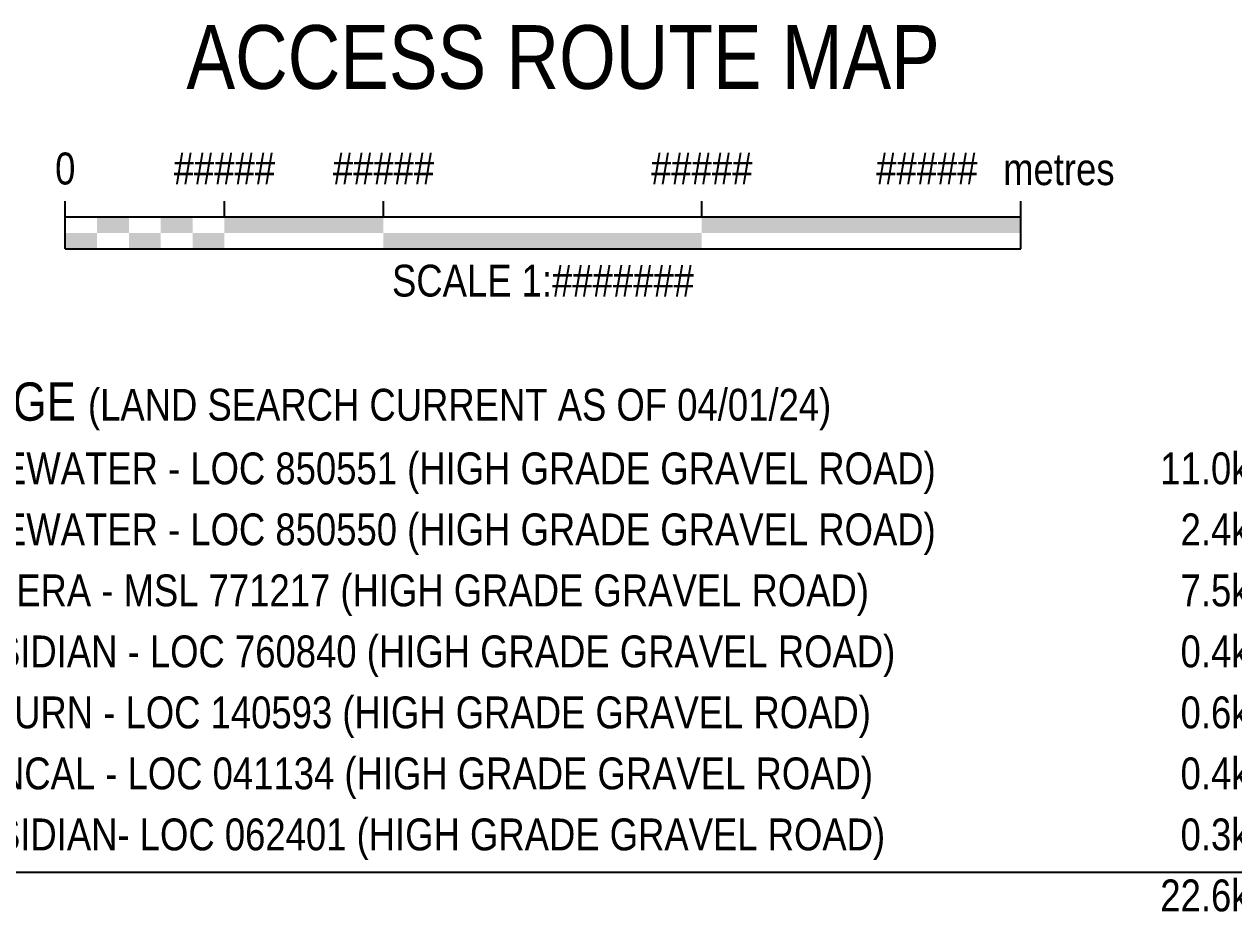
# Model space of a CAD drawing. Extents: x 586081 to 591608, y 5899207 to 5902904.
# Drawn here: x 589682.5 to 590062.3, y 5899415.8 to 5899694.3 of the extents above; entities that cross this region are included whole.
import ezdxf
from ezdxf.enums import TextEntityAlignment as Align

# ---------------------------------------------------------------- set-up
doc = ezdxf.new("R2010")
doc.units = 0
doc.header["$LTSCALE"] = 5
doc.layers.add('CG-NOTES', color=7, linetype='Continuous')
doc.layers.add('DETAIL-T', color=7, linetype='Continuous')
doc.styles.add('0', font='ARIALN.TTF')
doc.styles.add('80', font='ARIALN.TTF', dxfattribs={"height": 10})
doc.styles.add('80CG', font='ARIALN.TTF', dxfattribs={"height": 10})
doc.styles.add('BOLD', font='ARIALNB.TTF')

# ---------------------------------------------------------------- blocks, each defined once
blk = doc.blocks.new('*T368')
at = {"layer": 'CG-NOTES', "color": 0, "lineweight": -2, "transparency": 16777216}
blk.add_line((0, -155.95), (474.57, -155.95), dxfattribs=at)
at = {"layer": 'CG-NOTES', "color": 154, "linetype": 'Continuous', "transparency": 16777216, "insert": (2.5, -2.33), "char_height": 11.98924, "width": 469.5786, "attachment_point": 1, "style": 'BOLD'}
blk.add_mtext('{\\fArial Narrow|b0|i0|c0|p34;\\C14;ROAD USAGE\\fArial Narrow|b1|i0|c0|p34;\\H0.99999x; \\fArial Narrow|b0|i0|c0|p34;\\H0.83333x;\\C256;(LAND SEARCH CURRENT AS OF 04/01/24)}', dxfattribs=at)
at = {"layer": 'CG-NOTES', "linetype": 'Continuous', "transparency": 16777216, "char_height": 9.991, "style": '0'}
for s, insert, width, attachment_point in [('A - B', (24.98, -24.29), 44.9597, 2), ('TIDEWATER - LOC 850551 (HIGH GRADE GRAVEL ROAD)', (52.45, -24.29), 369.6683, 1), ('11.0km', (472.08, -24.29), 44.9597, 3), ('B - C', (24.98, -43.43), 44.9597, 2), ('TIDEWATER - LOC 850550 (HIGH GRADE GRAVEL ROAD)', (52.45, -43.43), 369.6683, 1), ('2.4km', (472.08, -43.43), 44.9597, 3), ('D - E', (24.98, -62.57), 44.9597, 2), ('KEYERA - MSL 771217 (HIGH GRADE GRAVEL ROAD)', (52.45, -62.57), 369.6683, 1), ('7.5km', (472.08, -62.57), 44.9597, 3), ('E - F', (24.98, -81.72), 44.9597, 2), ('OBSIDIAN - LOC 760840 (HIGH GRADE GRAVEL ROAD)', (52.45, -81.72), 369.6683, 1), ('0.4km', (472.08, -81.72), 44.9597, 3), ('F - G', (24.98, -100.86), 44.9597, 2), ('SATURN - LOC 140593 (HIGH GRADE GRAVEL ROAD)', (52.45, -100.86), 369.6683, 1), ('0.6km', (472.08, -100.86), 44.9597, 3), ('G - H', (24.98, -120), 44.9597, 2), ('MANCAL - LOC 041134 (HIGH GRADE GRAVEL ROAD)', (52.45, -120), 369.6683, 1), ('0.4km', (472.08, -120), 44.9597, 3), ('H - I', (24.98, -139.14), 44.9597, 2), ('OBSIDIAN- LOC 062401 (HIGH GRADE GRAVEL ROAD)', (52.45, -139.14), 369.6683, 1), ('0.3km', (472.08, -139.14), 44.9597, 3), ('22.6km', (472.08, -158.28), 44.9597, 3)]:
    blk.add_mtext(s, dxfattribs=dict(at, insert=insert, width=width, attachment_point=attachment_point))
blk = doc.blocks.new('*U366')
at = {"color": 0}
for p, q in [((-150, 0), (-150, 15)), ((-100, 10), (-100, 15)), ((-50, 10), (-50, 15)), ((50, 10), (50, 15)), ((150.24, 0), (150.24, 15)), ((-150, 10), (150.24, 10)), ((-150, 0), (150.24, 0))]:
    blk.add_line(p, q, dxfattribs=at)
for points in [[(-140, 10), (-130, 10), (-140, 5), (-130, 5)], [(-120, 10), (-110, 10), (-120, 5), (-110, 5)], [(-100, 10), (-50, 10), (-100, 5), (-50, 5)], [(50, 10), (150.24, 10), (50, 5), (150.24, 5)], [(-150, 5), (-140, 5), (-150, 0), (-140, 0)], [(-130, 5), (-120, 5), (-130, 0), (-120, 0)], [(-110, 5), (-100, 5), (-110, 0), (-100, 0)], [(-50, 5), (50, 5), (-50, 0), (50, 0)]]:
    blk.add_solid(points, dxfattribs=at)
at = {"color": 0, "style": '80'}
blk.add_text('metres', height=10, dxfattribs=at).set_placement((162.24, 20), align=Align.CENTER)
at = {"color": 0, "char_height": 10, "style": '80'}
for s, insert, attachment_point in [('0', (-150, 30.21), 2), ('#####', (-100, 30.21), 2), ('#####', (-50, 30.21), 2), ('#####', (50, 30.21), 2), ('#####', (136.7, 30.22), 3), ('SCALE 1:#######', (0.12, -5), 2)]:
    blk.add_mtext(s, dxfattribs=dict(at, insert=insert, attachment_point=attachment_point))

msp = doc.modelspace()

# ---------------------------------------------------------------- block references
at = {"linetype": 'Continuous', "xscale": 0.9991034910142819, "yscale": 0.9991034910142819, "zscale": 0.9991034910142819}
msp.add_blockref('*U366', (589845.241, 5899623.857), dxfattribs=at)
msp.add_blockref('*T368', (589604.634, 5899584.24))

# ---------------------------------------------------------------- texts
at = {"layer": 'DETAIL-T', "color": 3, "insert": (589656.346, 5899694.028), "char_height": 19.98207, "width": 389.70951, "attachment_point": 1, "style": '80CG'}
msp.add_mtext('\\pi77.08867;ACCESS ROUTE MAP', dxfattribs=at)

doc.saveas('drawing.dxf')
